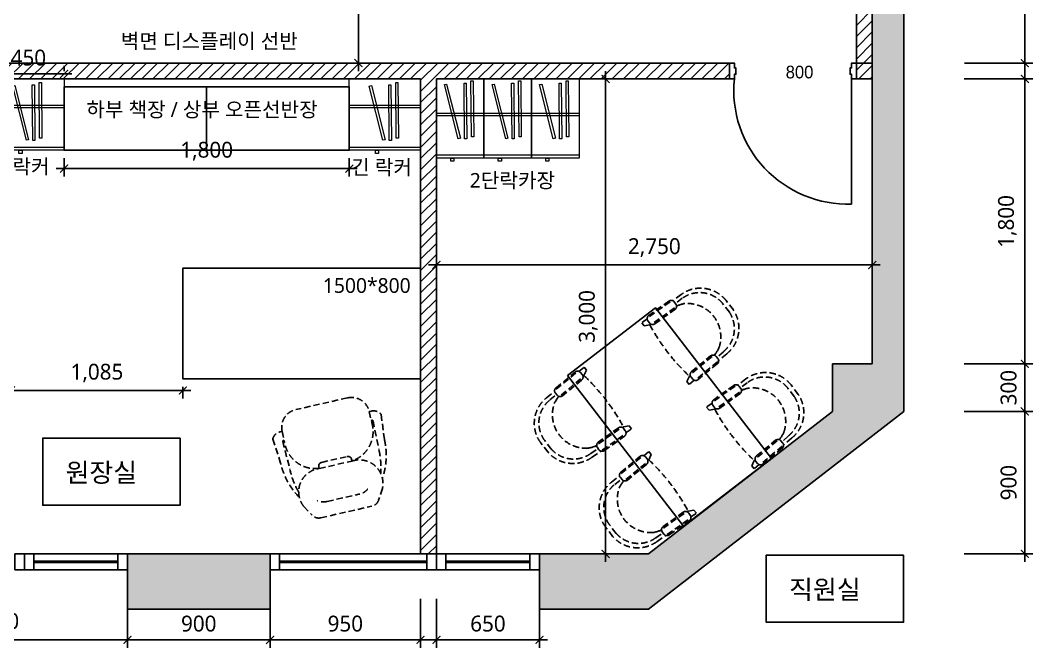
# Model space of a CAD drawing. Header units: metres. Extents: x 11578468 to 47831421, y -58341524 to -14256839.
# Drawn here: x 23703193 to 23709583, y -29165468 to -29161504 of the extents above; entities that cross this region are included whole.
import ezdxf
from ezdxf.enums import TextEntityAlignment as Align

# ---------------------------------------------------------------- set-up
doc = ezdxf.new("R2010")
doc.units = ezdxf.units.M
doc.header["$LTSCALE"] = 50
doc.header["$MEASUREMENT"] = 0
doc.linetypes.add('DH-HID2', pattern=[1.2, 0.8, -0.4])
doc.layers.get('0').update_dxf_attribs({"linetype": 'CONTINUOUS'})
doc.layers.get('DEFPOINTS').update_dxf_attribs({"linetype": 'CONTINUOUS'})
for name, color, linetype in [('0-ELC TEXT', 7, 'CONTINUOUS'), ('02-WAL', 2, 'CONTINUOUS'), ('03-WAL NEW', 3, 'CONTINUOUS'), ('04_FUR', 6, 'CONTINUOUS'), ('2.글자선', 60, 'CONTINUOUS'), ('3 가구-붙박이', 6, 'CONTINUOUS'), ('3.기호.계단선', 30, 'CONTINUOUS'), ('8', 8, 'CONTINUOUS'), ('C-WIN', 4, 'CONTINUOUS'), ('CO-DO-FR', 7, 'CONTINUOUS'), ('CO-DOOR', 8, 'CONTINUOUS'), ('FU-FURM', 251, 'DH-HID2'), ('TEX', 7, 'CONTINUOUS'), ('wall', 3, 'CONTINUOUS')]:
    doc.layers.add(name, color=color, linetype=linetype)
doc.layers.add('Arch', color=8, linetype='CONTINUOUS', lineweight=0)
doc.styles.add('HY 울릉도 L', font='malgun.ttf')
doc.styles.add('JT1', font='malgun.ttf')
doc.styles.add('W-TEXT2', font='Dotum.ttf')
doc.styles.add('맑은 고딕', font='malgun.ttf')
doc.dimstyles.new('사본 50', dxfattribs={"dimscale": 50, "dimtxt": 2, "dimasz": 1, "dimexe": 1, "dimexo": 1, "dimgap": 1, "dimtad": 1, "dimdec": 0, "dimrnd": 0.05, "dimdsep": 46, "dimlunit": 6, "dimtxsty": 'HY 울릉도 L', "dimblk": 'ARCHTICK', "dimcen": 2.5, "dimdle": 1, "dimclrd": 133, "dimclre": 133, "dimclrt": 30, "dimadec": 0, "dimazin": 0, "dimtfac": 1, "dimtdec": 0, "dimtix": 1, "dimtmove": 2, "dimatfit": 3, "dimldrblk": 'ARCHTICK', "dimfxl": 1, "dimlwd": -1, "dimlwe": -1, "dimarcsym": 0})
pattern_1 = [(45, (12209109.27, -14914715.34), (-35.35533906, 35.35533906), [])]

# ---------------------------------------------------------------- blocks, each defined once
blk = doc.blocks.new('_ArchTick')
at = {"color": 0, "linetype": 'ByBlock', "const_width": 0.15}
blk.add_lwpolyline([(-0.5, -0.5), (0.5, 0.5)], dxfattribs=at)
blk = doc.blocks.new('*D264')
at = {"layer": '3.기호.계단선', "color": 133, "ltscale": 10, "transparency": 16777216}
for p, q in [((23709533, -29158160), (23709533, -29161825)), ((23709151.4, -29158210), (23709583, -29158210)), ((23709151.4, -29161775), (23709583, -29161775))]:
    blk.add_line(p, q, dxfattribs=at)
at = {"layer": 'DEFPOINTS', "color": 0, "transparency": 16777216}
for p in [(23709101.4, -29158210), (23709101.4, -29161775), (23709533, -29161775)]:
    blk.add_point(p, dxfattribs=at)
at = {"layer": '3.기호.계단선', "color": 133, "transparency": 16777216, "xscale": 50, "yscale": 50, "zscale": 50}
for p, rotation in [((23709533, -29158210), 90), ((23709533, -29161775), 270)]:
    blk.add_blockref('_ArchTick', p, dxfattribs=dict(at, rotation=rotation))
at = {"layer": '3.기호.계단선', "color": 30, "ltscale": 10, "transparency": 16777216, "insert": (23709423, -29159992.5), "char_height": 100, "attachment_point": 5, "rotation": 90, "style": 'HY 울릉도 L'}
blk.add_mtext('3,565', dxfattribs=at)
blk = doc.blocks.new('*D265')
at = {"layer": '3.기호.계단선', "color": 133, "ltscale": 10, "transparency": 16777216}
for p, q in [((23709151, -29161875), (23709583, -29161875)), ((23709533, -29161825), (23709533, -29163725)), ((23709151, -29163675), (23709583, -29163675))]:
    blk.add_line(p, q, dxfattribs=at)
at = {"layer": 'DEFPOINTS', "color": 0, "transparency": 16777216}
for p in [(23709101, -29161875), (23709101, -29163675), (23709533, -29163675)]:
    blk.add_point(p, dxfattribs=at)
at = {"layer": '3.기호.계단선', "color": 133, "transparency": 16777216, "xscale": 50, "yscale": 50, "zscale": 50}
for p, rotation in [((23709533, -29161875), 90), ((23709533, -29163675), 270)]:
    blk.add_blockref('_ArchTick', p, dxfattribs=dict(at, rotation=rotation))
at = {"layer": '3.기호.계단선', "color": 30, "ltscale": 10, "transparency": 16777216, "insert": (23709423.1, -29162775), "char_height": 100, "attachment_point": 5, "rotation": 90, "style": 'HY 울릉도 L'}
blk.add_mtext('1,800', dxfattribs=at)
blk = doc.blocks.new('*D266')
at = {"layer": '3.기호.계단선', "color": 133, "ltscale": 10, "transparency": 16777216}
for p, q in [((23709533, -29163625), (23709533, -29164025)), ((23709151, -29163675), (23709583, -29163675)), ((23709151, -29163975), (23709583, -29163975))]:
    blk.add_line(p, q, dxfattribs=at)
at = {"layer": 'DEFPOINTS', "color": 0, "transparency": 16777216}
for p in [(23709101, -29163675), (23709101, -29163975), (23709533, -29163975)]:
    blk.add_point(p, dxfattribs=at)
at = {"layer": '3.기호.계단선', "color": 133, "transparency": 16777216, "xscale": 50, "yscale": 50, "zscale": 50}
for p, rotation in [((23709533, -29163675), 270), ((23709533, -29163975), 90)]:
    blk.add_blockref('_ArchTick', p, dxfattribs=dict(at, rotation=rotation))
at = {"layer": '3.기호.계단선', "color": 30, "ltscale": 10, "transparency": 16777216, "insert": (23709430.8, -29163825), "char_height": 100, "attachment_point": 5, "rotation": 90, "style": 'HY 울릉도 L'}
blk.add_mtext('300', dxfattribs=at)
blk = doc.blocks.new('*D267')
at = {"layer": '3.기호.계단선', "color": 133, "ltscale": 10, "transparency": 16777216}
for p, q in [((23709151, -29163975), (23709583, -29163975)), ((23709533, -29163925), (23709533, -29164925)), ((23709151, -29164875), (23709583, -29164875))]:
    blk.add_line(p, q, dxfattribs=at)
at = {"layer": 'DEFPOINTS', "color": 0, "transparency": 16777216}
for p in [(23709101, -29163975), (23709101, -29164875), (23709533, -29164875)]:
    blk.add_point(p, dxfattribs=at)
at = {"layer": '3.기호.계단선', "color": 133, "transparency": 16777216, "xscale": 50, "yscale": 50, "zscale": 50}
for p, rotation in [((23709533, -29163975), 90), ((23709533, -29164875), 270)]:
    blk.add_blockref('_ArchTick', p, dxfattribs=dict(at, rotation=rotation))
at = {"layer": '3.기호.계단선', "color": 30, "ltscale": 10, "transparency": 16777216, "insert": (23709430.8, -29164425), "char_height": 100, "attachment_point": 5, "rotation": 90, "style": 'HY 울릉도 L'}
blk.add_mtext('900', dxfattribs=at)
blk = doc.blocks.new('*D270')
at = {"layer": '3.기호.계단선', "color": 133, "ltscale": 10, "transparency": 16777216}
for p, q in [((23703869.9, -29165159.4), (23703869.9, -29165468)), ((23704769.9, -29165159.4), (23704769.9, -29165468)), ((23704819.9, -29165418), (23703819.9, -29165418))]:
    blk.add_line(p, q, dxfattribs=at)
at = {"layer": 'DEFPOINTS', "color": 0, "transparency": 16777216}
for p in [(23703869.9, -29165109.4), (23704769.9, -29165109.4), (23703869.9, -29165418)]:
    blk.add_point(p, dxfattribs=at)
at = {"layer": '3.기호.계단선', "color": 133, "transparency": 16777216, "xscale": 50, "yscale": 50, "zscale": 50, "rotation": 180}
blk.add_blockref('_ArchTick', (23703869.9, -29165418), dxfattribs=at)
at = {"layer": '3.기호.계단선', "color": 133, "transparency": 16777216, "xscale": 50, "yscale": 50, "zscale": 50}
blk.add_blockref('_ArchTick', (23704769.9, -29165418), dxfattribs=at)
at = {"layer": '3.기호.계단선', "color": 30, "ltscale": 10, "transparency": 16777216, "insert": (23704319.9, -29165315.8), "char_height": 100, "attachment_point": 5, "style": 'HY 울릉도 L'}
blk.add_mtext('900', dxfattribs=at)
blk = doc.blocks.new('*D271')
at = {"layer": '3.기호.계단선', "color": 133, "ltscale": 10, "transparency": 16777216}
for p, q in [((23704769.9, -29165159.4), (23704769.9, -29165468)), ((23705719.9, -29165159.4), (23705719.9, -29165468)), ((23704719.9, -29165418), (23705769.9, -29165418))]:
    blk.add_line(p, q, dxfattribs=at)
at = {"layer": 'DEFPOINTS', "color": 0, "transparency": 16777216}
for p in [(23704769.9, -29165109.4), (23705719.9, -29165109.4), (23705719.9, -29165418)]:
    blk.add_point(p, dxfattribs=at)
at = {"layer": '3.기호.계단선', "color": 133, "transparency": 16777216, "xscale": 50, "yscale": 50, "zscale": 50, "rotation": 180}
blk.add_blockref('_ArchTick', (23704769.9, -29165418), dxfattribs=at)
at = {"layer": '3.기호.계단선', "color": 133, "transparency": 16777216, "xscale": 50, "yscale": 50, "zscale": 50}
blk.add_blockref('_ArchTick', (23705719.9, -29165418), dxfattribs=at)
at = {"layer": '3.기호.계단선', "color": 30, "ltscale": 10, "transparency": 16777216, "insert": (23705244.9, -29165315.8), "char_height": 100, "attachment_point": 5, "style": 'HY 울릉도 L'}
blk.add_mtext('950', dxfattribs=at)
blk = doc.blocks.new('*D272')
at = {"layer": '3.기호.계단선', "color": 133, "ltscale": 10, "transparency": 16777216}
for p, q in [((23702169.9, -29165159.4), (23702169.9, -29165468)), ((23703869.9, -29165159.4), (23703869.9, -29165468)), ((23703919.9, -29165418), (23702119.9, -29165418))]:
    blk.add_line(p, q, dxfattribs=at)
at = {"layer": 'DEFPOINTS', "color": 0, "transparency": 16777216}
for p in [(23702169.9, -29165109.4), (23703869.9, -29165109.4), (23702169.9, -29165418)]:
    blk.add_point(p, dxfattribs=at)
at = {"layer": '3.기호.계단선', "color": 133, "transparency": 16777216, "xscale": 50, "yscale": 50, "zscale": 50, "rotation": 180}
blk.add_blockref('_ArchTick', (23702169.9, -29165418), dxfattribs=at)
at = {"layer": '3.기호.계단선', "color": 133, "transparency": 16777216, "xscale": 50, "yscale": 50, "zscale": 50}
blk.add_blockref('_ArchTick', (23703869.9, -29165418), dxfattribs=at)
at = {"layer": '3.기호.계단선', "color": 30, "ltscale": 10, "transparency": 16777216, "insert": (23703019.9, -29165308.1), "char_height": 100, "attachment_point": 5, "style": 'HY 울릉도 L'}
blk.add_mtext('1,700', dxfattribs=at)
blk = doc.blocks.new('*D273')
at = {"layer": '3.기호.계단선', "color": 133, "ltscale": 10, "transparency": 16777216}
for p, q in [((23705819.9, -29165159.4), (23705819.9, -29165468)), ((23706469.9, -29165159.4), (23706469.9, -29165468)), ((23706519.9, -29165418), (23705769.9, -29165418))]:
    blk.add_line(p, q, dxfattribs=at)
at = {"layer": 'DEFPOINTS', "color": 0, "transparency": 16777216}
for p in [(23705819.9, -29165109.4), (23706469.9, -29165109.4), (23705819.9, -29165418)]:
    blk.add_point(p, dxfattribs=at)
at = {"layer": '3.기호.계단선', "color": 133, "transparency": 16777216, "xscale": 50, "yscale": 50, "zscale": 50, "rotation": 180}
blk.add_blockref('_ArchTick', (23705819.9, -29165418), dxfattribs=at)
at = {"layer": '3.기호.계단선', "color": 133, "transparency": 16777216, "xscale": 50, "yscale": 50, "zscale": 50}
blk.add_blockref('_ArchTick', (23706469.9, -29165418), dxfattribs=at)
at = {"layer": '3.기호.계단선', "color": 30, "ltscale": 10, "transparency": 16777216, "insert": (23706144.9, -29165315.8), "char_height": 100, "attachment_point": 5, "style": 'HY 울릉도 L'}
blk.add_mtext('650', dxfattribs=at)
blk = doc.blocks.new('F-127')
at = {"layer": 'FU-FURM'}
for p, q in [((-250.4, 609.9), (-210, 675.3)), ((-160.7, 702.6), (170.2, 700.4)), ((258.7, 606.5), (219.1, 672.4)), ((-98.2, 610.2), (106.5, 608.8)), ((-103.5, 396.3), (-103.6, 384.8)), ((-103.5, 396.3), (108.9, 394.9)), ((108.9, 394.9), (108.8, 383.4)), ((-291.1, 179), (-285.2, 363.1)), ((-80.8, 361.7), (85.7, 360.5)), ((293.5, 175), (290.1, 359.3)), ((-349.7, 151.9), (-333.7, 310.5)), ((351.8, 147.1), (337.9, 305.9)), ((-285.5, 174.4), (-280.6, 174.4)), ((-281, 116.9), (-280.5, 185.9)), ((282.5, 113.1), (283, 182.1)), ((287.8, 170.6), (282.9, 170.6)), ((-292.5, 117), (-281, 116.9)), ((294, 113), (282.5, 113.1)), ((166.7, -1.1), (-166.7, 1.1))]:
    blk.add_line(p, q, dxfattribs=at)
for centre, radius, start, end in [((-161.1, 645.1), 57.5, 89.61305, 148.30248), ((169.8, 642.9), 57.5, 30.92363, 89.61305), ((-116.3, 544.9), 149.1, 154.14075, 274.89812), ((-102.9, 516.1), 94.2, 87.15407, 126.98969), ((109.9, 514.6), 94.2, 52.23642, 92.07203), ((123.6, 543.2), 149.1, 264.32798, 25.08535), ((113.4, 309.1), 447.1, 147.90182, 179.82049), ((191, 365.2), 476.1, 162.01301, 179.71118), ((-109.2, 310.6), 447.1, 359.40562, 31.32428), ((-186.1, 367.8), 476.1, 359.51493, 17.2131), ((-84.8, 200.2), 196.3, 95.49644, 184.18818), ((-80.6, 384.7), 23, 179.61305, 269.61305), ((85.8, 383.5), 23, 269.61305, 359.61305), ((87.4, 199.1), 196.3, 355.03793, 83.72966), ((-294.8, 177.6), 60.7, 205.1053, 272.1933), ((-285.5, 180.2), 5.75, 177.88895, 269.61305), ((287.9, 176.3), 5.75, 269.61305, 1.33715), ((297.2, 173.6), 60.7, 267.03281, 334.12081), ((-166, 116.1), 115, 179.61305, 269.61305), ((167.5, 113.9), 115, 269.61305, 359.61305)]:
    blk.add_arc(centre, radius, start, end, dxfattribs=at)
blk = doc.blocks.new('*D288')
at = {"layer": '3.기호.계단선', "color": 133, "ltscale": 10, "transparency": 16777216}
for p, q in [((23703084.9, -29163843), (23704269.8, -29163843)), ((23703134.9, -29163819.8), (23703134.9, -29163893)), ((23704219.8, -29163819.8), (23704219.8, -29163893))]:
    blk.add_line(p, q, dxfattribs=at)
at = {"layer": 'DEFPOINTS', "color": 0, "transparency": 16777216}
for p in [(23703134.9, -29163769.8), (23704219.8, -29163769.8), (23704219.8, -29163843)]:
    blk.add_point(p, dxfattribs=at)
at = {"layer": '3.기호.계단선', "color": 133, "transparency": 16777216, "xscale": 50, "yscale": 50, "zscale": 50, "rotation": 180}
blk.add_blockref('_ArchTick', (23703134.9, -29163843), dxfattribs=at)
at = {"layer": '3.기호.계단선', "color": 133, "transparency": 16777216, "xscale": 50, "yscale": 50, "zscale": 50}
blk.add_blockref('_ArchTick', (23704219.8, -29163843), dxfattribs=at)
at = {"layer": '3.기호.계단선', "color": 30, "ltscale": 10, "transparency": 16777216, "insert": (23703677.4, -29163733.1), "char_height": 100, "attachment_point": 5, "style": 'HY 울릉도 L'}
blk.add_mtext('1,085', dxfattribs=at)
blk = doc.blocks.new('gasdgdsagsdd')
at = {"layer": 'Arch', "color": 6}
for p, q in [((23698389.9, -29137880), (23698389.9, -29137430)), ((23698389.9, -29137430), (23698839.9, -29137430)), ((23698557.4, -29137430), (23698557.4, -29137880)), ((23698572.4, -29137430), (23698572.4, -29137880)), ((23698819.9, -29137880), (23698819.9, -29137430)), ((23698839.9, -29137430), (23698839.9, -29137880)), ((23698412.3, -29137573.1), (23698764.5, -29137570)), ((23698412.4, -29137587.1), (23698412.3, -29137573.1)), ((23698764.6, -29137584), (23698412.4, -29137587.1)), ((23698764.5, -29137570), (23698764.6, -29137584)), ((23698426.4, -29137617), (23698778.6, -29137613.9)), ((23698426.6, -29137631), (23698426.4, -29137617)), ((23698778.7, -29137627.9), (23698426.6, -29137631)), ((23698432.3, -29137740.6), (23698773.7, -29137654.2)), ((23698773.7, -29137654.2), (23698777.1, -29137667.8)), ((23698778.6, -29137613.9), (23698778.7, -29137627.9)), ((23698777.1, -29137667.8), (23698435.7, -29137754.2)), ((23698839.9, -29137715), (23698839.9, -29137695)), ((23698839.9, -29137695), (23698859.9, -29137695)), ((23698859.9, -29137715), (23698839.9, -29137715)), ((23698859.9, -29137695), (23698859.9, -29137715)), ((23698435.7, -29137754.2), (23698432.3, -29137740.6)), ((23698839.9, -29137880), (23698389.9, -29137880))]:
    blk.add_line(p, q, dxfattribs=at)
blk = doc.blocks.new('*D289')
at = {"layer": '3.기호.계단선', "color": 133, "ltscale": 10, "transparency": 16777216}
for p, q in [((23703469.8, -29162375), (23703469.8, -29162491)), ((23705269.9, -29162375), (23705269.9, -29162491)), ((23703419.8, -29162441), (23705319.9, -29162441))]:
    blk.add_line(p, q, dxfattribs=at)
at = {"layer": 'DEFPOINTS', "color": 0, "transparency": 16777216}
for p in [(23703469.8, -29162325), (23705269.9, -29162325), (23705269.9, -29162441)]:
    blk.add_point(p, dxfattribs=at)
at = {"layer": '3.기호.계단선', "color": 133, "transparency": 16777216, "xscale": 50, "yscale": 50, "zscale": 50, "rotation": 180}
blk.add_blockref('_ArchTick', (23703469.8, -29162441), dxfattribs=at)
at = {"layer": '3.기호.계단선', "color": 133, "transparency": 16777216, "xscale": 50, "yscale": 50, "zscale": 50}
blk.add_blockref('_ArchTick', (23705269.9, -29162441), dxfattribs=at)
at = {"layer": '3.기호.계단선', "color": 30, "ltscale": 10, "transparency": 16777216, "insert": (23704369.8, -29162331.1), "char_height": 100, "attachment_point": 5, "style": 'HY 울릉도 L'}
blk.add_mtext('1,800', dxfattribs=at)
blk = doc.blocks.new('*D290')
at = {"layer": '3.기호.계단선', "color": 133, "ltscale": 10, "transparency": 16777216}
for p, q in [((23703019.8, -29161825), (23703019.8, -29161793)), ((23703469.8, -29161825), (23703469.8, -29161793)), ((23702969.8, -29161843), (23703519.8, -29161843))]:
    blk.add_line(p, q, dxfattribs=at)
at = {"layer": 'DEFPOINTS', "color": 0, "transparency": 16777216}
for p in [(23703019.8, -29161875), (23703469.8, -29161843), (23703469.8, -29161875)]:
    blk.add_point(p, dxfattribs=at)
at = {"layer": '3.기호.계단선', "color": 133, "transparency": 16777216, "xscale": 50, "yscale": 50, "zscale": 50, "rotation": 180}
blk.add_blockref('_ArchTick', (23703019.8, -29161843), dxfattribs=at)
at = {"layer": '3.기호.계단선', "color": 133, "transparency": 16777216, "xscale": 50, "yscale": 50, "zscale": 50}
blk.add_blockref('_ArchTick', (23703469.8, -29161843), dxfattribs=at)
at = {"layer": '3.기호.계단선', "color": 30, "ltscale": 10, "transparency": 16777216, "insert": (23703244.8, -29161740.8), "char_height": 100, "attachment_point": 5, "style": 'HY 울릉도 L'}
blk.add_mtext('450', dxfattribs=at)
blk = doc.blocks.new('arrttt')
at = {"layer": 'Arch', "color": 6}
for p, q in [((883190.8, 53508.7), (882890.8, 53508.7)), ((882890.8, 53508.7), (882890.8, 53008.7)), ((882958.9, 53496.3), (882955.8, 53144.1)), ((882972.9, 53496.2), (882958.9, 53496.3)), ((882969.8, 53144), (882972.9, 53496.2)), ((883002.8, 53482.1), (882999.7, 53130)), ((883016.8, 53482), (883002.8, 53482.1)), ((883013.7, 53129.9), (883016.8, 53482)), ((883190.8, 53008.7), (883190.8, 53508.7)), ((883126.4, 53476.3), (883040, 53134.9)), ((883053.6, 53131.5), (883140, 53472.9)), ((883140, 53472.9), (883126.4, 53476.3)), ((882890.8, 53291.2), (883190.8, 53291.2)), ((882890.8, 53276.2), (883190.8, 53276.2)), ((882955.8, 53144.1), (882969.8, 53144)), ((882999.7, 53130), (883013.7, 53129.9)), ((883040, 53134.9), (883053.6, 53131.5)), ((883190.8, 53028.7), (882890.8, 53028.7)), ((882890.8, 53008.7), (883190.8, 53008.7)), ((883100.8, 53008.7), (883080.8, 53008.7)), ((883080.8, 53008.7), (883080.8, 52988.7)), ((883080.8, 52988.7), (883100.8, 52988.7)), ((883100.8, 52988.7), (883100.8, 53008.7))]:
    blk.add_line(p, q, dxfattribs=at)
blk = doc.blocks.new('F-123')
at = {"layer": 'FU-FURM'}
for p, q in [((42.5, 491.5), (-33, 491.5)), ((38.3, 462.8), (-29.6, 462.8)), ((-236.2, 289.3), (-236.7, 224.1)), ((-212.5, 280.8), (-214.2, 226.4)), ((-183.5, 259.1), (-185.6, 254)), ((-181.4, 264), (-183.5, 259.1)), ((-179.3, 268.5), (-181.4, 264)), ((-177.1, 272.7), (-179.3, 268.5)), ((177.1, 272.7), (179.3, 268.5)), ((179.3, 268.5), (181.4, 264)), ((181.4, 264), (183.5, 259.1)), ((183.5, 259.1), (185.6, 254)), ((212.7, 280.8), (217.6, 226.5)), ((236.2, 289.3), (239.5, 222.5)), ((-250.3, 203), (-255.7, 47.5)), ((-242.2, 206.7), (-247.9, 44.9)), ((-208.5, 226.2), (-224.9, 226.7)), ((-194.3, 205.8), (-199.5, 41.2)), ((-195.3, 224.3), (-195.9, 221.2)), ((-194.6, 227.6), (-195.3, 224.3)), ((-193.7, 231.1), (-194.6, 227.6)), ((-192.5, 234.9), (-193.7, 231.1)), ((-191.1, 239.2), (-192.5, 234.9)), ((-189.5, 243.9), (-191.1, 239.2)), ((-190.3, 45.2), (-184.8, 200.7)), ((-187.6, 248.9), (-189.5, 243.9)), ((-185.6, 254), (-187.6, 248.9)), ((190.3, 45.2), (184.8, 200.7)), ((185.6, 254), (187.6, 248.9)), ((187.6, 248.9), (189.5, 243.9)), ((189.5, 243.9), (191.1, 239.2)), ((191.1, 239.2), (192.5, 234.9)), ((192.5, 234.9), (193.7, 231.1)), ((193.7, 231.1), (194.6, 227.6)), ((194, 206), (200.1, 37.3)), ((194.6, 227.6), (195.8, 222.2)), ((208.5, 226.2), (224.9, 226.7)), ((240.4, 211.6), (246.9, 41.8)), ((250.3, 203), (255.7, 47.5)), ((-244.4, 25.9), (-245.7, -16.4)), ((-232, 22.1), (-215.7, 21.5)), ((-204.8, 16.4), (-221.2, -16.4)), ((-203.5, 24.3), (-203.7, 16.3)), ((204.8, 16.4), (204.3, 23.9)), ((204.8, 16.4), (221.2, -16.4)), ((232, 22.1), (215.7, 21.5)), ((243.8, 25.5), (245.7, -16.4)), ((-245.7, -16.4), (-221.2, -16.4)), ((221.2, -16.4), (245.7, -16.4))]:
    blk.add_line(p, q, dxfattribs=at)
for centre, radius, start, end in [((-29.5, 284.7), 206.8, 90.83812, 178.71433), ((-26.4, 276.7), 186.1, 90.83807, 178.71442), ((26.6, 276.7), 186.1, 1.28555, 89.16189), ((29.5, 284.7), 206.8, 1.28557, 89.16189), ((0, 157.1), 211.5, 33.12382, 146.87615), ((-225.7, 202.2), 24.6, 88.00024, 178.00027), ((-209.4, 201.6), 24.6, 357.99976, 88.00007), ((0, 157.1), 211.5, 158.27828, 158.40111), ((209.4, 201.6), 24.6, 91.99999, 182.0003), ((0, 157.1), 211.5, 21.59889, 21.7217), ((225.7, 202.2), 24.6, 2.00023, 91.99974), ((-231.2, 46.6), 24.6, 178.00013, 268.00026), ((-214.8, 46.1), 24.6, 268.00008, 357.99996), ((0, 1288), 1288, 260.85215, 279.14784), ((214.8, 46.1), 24.6, 181.99987, 272.00012), ((231.2, 46.6), 24.6, 271.99987, 2.00012)]:
    blk.add_arc(centre, radius, start, end, dxfattribs=at)
blk = doc.blocks.new('ㅁㄴㅇㅎㅇㅎ')
at = {"color": 251, "true_color": 0x636466}
blk.add_lwpolyline([(23706113.2, -29163974.3), (23707313.3, -29163974.5), (23707313.3, -29163274.5), (23706113.2, -29163274.3)], close=True, dxfattribs=at)
for p in [(23706380.4, -29163384.1), (23707052.5, -29163384.1)]:
    blk.add_blockref('F-123', p, dxfattribs=at)
at = {"color": 251, "true_color": 0x636466, "xscale": -1, "rotation": 180}
for p in [(23706380.4, -29163876.5), (23707052.5, -29163876.5)]:
    blk.add_blockref('F-123', p, dxfattribs=at)
blk = doc.blocks.new('*D329')
at = {"layer": '3.기호.계단선', "color": 133, "ltscale": 10, "transparency": 16777216}
for p, q in [((23705819.9, -29163121), (23705819.9, -29163000)), ((23708569.9, -29163121), (23708569.9, -29163000)), ((23705769.9, -29163050), (23708619.9, -29163050))]:
    blk.add_line(p, q, dxfattribs=at)
at = {"layer": 'DEFPOINTS', "color": 0, "transparency": 16777216}
for p in [(23708569.9, -29163050), (23705819.9, -29163171), (23708569.9, -29163171)]:
    blk.add_point(p, dxfattribs=at)
at = {"layer": '3.기호.계단선', "color": 133, "transparency": 16777216, "xscale": 50, "yscale": 50, "zscale": 50, "rotation": 180}
blk.add_blockref('_ArchTick', (23705819.9, -29163050), dxfattribs=at)
at = {"layer": '3.기호.계단선', "color": 133, "transparency": 16777216, "xscale": 50, "yscale": 50, "zscale": 50}
blk.add_blockref('_ArchTick', (23708569.9, -29163050), dxfattribs=at)
at = {"layer": '3.기호.계단선', "color": 30, "ltscale": 10, "transparency": 16777216, "insert": (23707194.9, -29162940.1), "char_height": 100, "attachment_point": 5, "style": 'HY 울릉도 L'}
blk.add_mtext('2,750', dxfattribs=at)
blk = doc.blocks.new('*D330')
at = {"layer": '3.기호.계단선', "color": 133, "ltscale": 10, "transparency": 16777216}
for p, q in [((23706794.9, -29161875), (23706937.6, -29161875)), ((23706887.6, -29161825), (23706887.6, -29164925)), ((23706794.9, -29164875), (23706937.6, -29164875))]:
    blk.add_line(p, q, dxfattribs=at)
at = {"layer": 'DEFPOINTS', "color": 0, "transparency": 16777216}
for p in [(23706744.9, -29161875), (23706744.9, -29164875), (23706887.6, -29164875)]:
    blk.add_point(p, dxfattribs=at)
at = {"layer": '3.기호.계단선', "color": 133, "transparency": 16777216, "xscale": 50, "yscale": 50, "zscale": 50}
for p, rotation in [((23706887.6, -29161875), 90), ((23706887.6, -29164875), 270)]:
    blk.add_blockref('_ArchTick', p, dxfattribs=dict(at, rotation=rotation))
at = {"layer": '3.기호.계단선', "color": 30, "ltscale": 10, "transparency": 16777216, "insert": (23706777.7, -29163375), "char_height": 100, "attachment_point": 5, "rotation": 90, "style": 'HY 울릉도 L'}
blk.add_mtext('3,000', dxfattribs=at)
blk = doc.blocks.new('*D353')
at = {"layer": '3.기호.계단선', "color": 133, "ltscale": 10, "transparency": 16777216}
for p, q in [((23705327, -29160725), (23705327, -29161825)), ((23705427.1, -29160775), (23705277, -29160775)), ((23705427.1, -29161775), (23705277, -29161775))]:
    blk.add_line(p, q, dxfattribs=at)
at = {"layer": 'DEFPOINTS', "color": 0, "transparency": 16777216}
for p in [(23705477.1, -29160775), (23705327, -29161775), (23705477.1, -29161775)]:
    blk.add_point(p, dxfattribs=at)
at = {"layer": '3.기호.계단선', "color": 133, "transparency": 16777216, "xscale": 50, "yscale": 50, "zscale": 50}
for p, rotation in [((23705327, -29160775), 90), ((23705327, -29161775), 270)]:
    blk.add_blockref('_ArchTick', p, dxfattribs=dict(at, rotation=rotation))
at = {"layer": '3.기호.계단선', "color": 30, "ltscale": 10, "transparency": 16777216, "insert": (23705217.1, -29161275), "char_height": 100, "attachment_point": 5, "rotation": 90, "style": 'HY 울릉도 L'}
blk.add_mtext('1,000', dxfattribs=at)

msp = doc.modelspace()

# ---------------------------------------------------------------- hatches: boundary and pattern name
at = {"layer": '8', "ltscale": 30}
h = msp.add_hatch(color=256, dxfattribs=at)
h.dxf.hatch_style = 1
h.paths.add_polyline_path([(23707158.9, -29165225), (23708769.9, -29163975), (23708769.9, -29163675), (23708769.9, -29161775), (23708769.9, -29158210), (23708569.9, -29158210), (23708569.9, -29161775), (23708569.9, -29161875), (23708569.9, -29163675), (23708319.9, -29163675), (23708319.9, -29163975), (23707158.9, -29164875), (23706469.9, -29164875), (23706469.9, -29164975), (23706469.9, -29165225)])
h.paths.add_polyline_path([(23703869.9, -29165225), (23704769.9, -29165225), (23704769.9, -29164975), (23704769.9, -29164875), (23703869.9, -29164875), (23703869.9, -29164975)])
h.paths.add_polyline_path([(23701334.9, -29165225), (23702169.9, -29165225), (23702169.9, -29164975), (23702169.9, -29164875), (23701834.9, -29164875), (23701834.9, -29164375), (23701384.9, -29164375), (23701384.9, -29164875), (23701334.9, -29164875), (23701334.9, -29164975)])
h.paths.add_polyline_path([(23696714.7, -29164725), (23696768.8, -29164725), (23696834.9, -29164725), (23696834.9, -29164375), (23696484.9, -29164375), (23696484.9, -29164725)])
h.paths.add_polyline_path([(23694129.9, -29162076.7), (23694129.9, -29162156.4), (23694129.9, -29162240), (23694529.9, -29162240), (23694529.9, -29161840), (23694129.9, -29161840)])
h.paths.add_polyline_path([(23693934.9, -29155140), (23693934.9, -29157250), (23694134.9, -29157250), (23694134.9, -29156700), (23694334.9, -29156700), (23694334.9, -29156150), (23694034.9, -29156150), (23694034.9, -29155240), (23694034.9, -29155140)])
h.paths.add_polyline_path([(23696134.9, -29156350), (23698139.9, -29156350), (23699589.9, -29156350), (23699589.9, -29156150), (23696134.9, -29156150)])
h.paths.add_polyline_path([(23701389.9, -29156450), (23702139.9, -29156450), (23702139.9, -29156150), (23701389.9, -29156150)])
h.paths.add_polyline_path([(23704139.9, -29156350), (23706769.9, -29156350), (23706769.9, -29156150), (23704039.9, -29156150), (23704039.9, -29156350)])
h.paths.add_polyline_path([(23708769.9, -29156150), (23708769.9, -29155750), (23708669.9, -29155750), (23708669.9, -29155140), (23708569.9, -29155140), (23708569.9, -29155240), (23708569.9, -29156150), (23708569.9, -29156350), (23708769.9, -29156350)])
at = {"layer": 'wall', "ltscale": 10}
h = msp.add_hatch(dxfattribs=at)
h.set_pattern_fill('_USER', color=256, scale=50, angle=45, pattern_type=0)
h.set_pattern_definition(pattern_1)
h.paths.add_polyline_path([(23708569.9, -29161775), (23708569.9, -29161775), (23708569.9, -29158210), (23708469.9, -29158210), (23708469.9, -29161775)])
h.paths.add_polyline_path([(23708569.9, -29161875), (23708569.9, -29161775), (23708469.9, -29161775), (23708469.9, -29161875)])
h = msp.add_hatch(dxfattribs=at)
h.set_pattern_fill('_USER', color=256, scale=50, angle=45, pattern_type=0)
h.set_pattern_definition(pattern_1)
h.paths.add_polyline_path([(23705759.9, -29164875), (23705819.9, -29164875), (23705819.9, -29161875), (23707669.9, -29161875), (23707669.9, -29161775), (23705719.9, -29161775), (23701834.9, -29161775), (23701834.9, -29161875), (23701834.9, -29161975), (23701934.9, -29161975), (23701934.9, -29161875), (23703019.8, -29161875), (23703469.8, -29161875), (23705269.9, -29161875), (23705719.9, -29161875), (23705719.9, -29162325), (23705719.9, -29163069.8), (23705719.9, -29163769.8), (23705719.9, -29164875)])
h.paths.add_polyline_path([(23705084.9, -29163259.1), (23705084.9, -29163099.9), (23705683.8, -29163099.9), (23705683.8, -29163259.1)], flags=9)
h.paths.add_polyline_path([(23703454.4, -29164474.4), (23703454.4, -29164238.4), (23703997, -29164238.4), (23703997, -29164474.4)], flags=9)
h.paths.add_polyline_path([(23703099.7, -29161638.7), (23703389.9, -29161638.7), (23703389.9, -29161843), (23703099.7, -29161843)], flags=9)
h.paths.add_polyline_path([(23702509.9, -29163259.1), (23702509.9, -29163099.9), (23703108.8, -29163099.9), (23703108.8, -29163259.1)], flags=9)
h.paths.add_polyline_path([(23702768.7, -29162245.1), (23702768.7, -29161954.9), (23702973, -29161954.9), (23702973, -29162245.1)], flags=9)
h.paths.add_polyline_path([(23703475.1, -29163623.2), (23703879.7, -29163623.2), (23703879.7, -29163843), (23703475.1, -29163843)], flags=9)
h.paths.add_polyline_path([(23703488, -29162161.2), (23703488, -29161972.6), (23705195.7, -29161972.6), (23705195.7, -29162161.2)], flags=9)
h.paths.add_polyline_path([(23704167.6, -29162221.2), (23704572, -29162221.2), (23704572, -29162441), (23704167.6, -29162441)], flags=9)
h.paths.add_polyline_path([(23706999.1, -29163381.7), (23706999.1, -29163144.4), (23707540, -29163144.4), (23707540, -29163381.7)], flags=9)
h.paths.add_polyline_path([(23701117.7, -29162005.1), (23701522.1, -29162005.1), (23701522.1, -29162225), (23701117.7, -29162225)], flags=9)
h.paths.add_polyline_path([(23701951.4, -29162549.1), (23701817.9, -29162549.1), (23701817.9, -29162315.4), (23701951.4, -29162315.4)], flags=9)
h.paths.add_polyline_path([(23701924.1, -29163582.6), (23701924.1, -29163167.4), (23702144, -29163167.4), (23702144, -29163582.6)], flags=9)

# ---------------------------------------------------------------- linework, layer by layer
at = {"color": 251, "true_color": 0x636466}
msp.add_lwpolyline([(23705719.9, -29163769.8), (23704219.8, -29163770), (23704219.8, -29163070), (23705719.9, -29163069.8)], close=True, dxfattribs=at)
at = {"layer": '02-WAL', "ltscale": 10}
for p, q in [((23708569.9, -29158210), (23708569.9, -29161775)), ((23708769.9, -29158210), (23708769.9, -29161775)), ((23708569.9, -29161775), (23708569.9, -29161875)), ((23708769.9, -29161775), (23708769.9, -29163675)), ((23708569.9, -29161875), (23708569.9, -29163675)), ((23708569.9, -29163675), (23708319.9, -29163675)), ((23708319.9, -29163675), (23708319.9, -29163975)), ((23708569.9, -29163675), (23708569.9, -29163675)), ((23708769.9, -29163675), (23708769.9, -29163975)), ((23707158.9, -29164875), (23708319.9, -29163975)), ((23708769.9, -29163975), (23707158.9, -29165225)), ((23708319.9, -29163975), (23708319.9, -29163975)), ((23703869.9, -29164875), (23703869.9, -29165225)), ((23704769.9, -29164875), (23703869.9, -29164875)), ((23704769.9, -29164875), (23704769.9, -29165225)), ((23707158.9, -29164875), (23706469.9, -29164875)), ((23706469.9, -29164875), (23706469.9, -29165225)), ((23703869.9, -29165225), (23704769.9, -29165225)), ((23707158.9, -29165225), (23706469.9, -29165225))]:
    msp.add_line(p, q, dxfattribs=at)
at = {"layer": '03-WAL NEW', "ltscale": 10}
for p, q in [((23705719.9, -29161775), (23701834.9, -29161775)), ((23705719.9, -29161775), (23705719.9, -29161775)), ((23707669.9, -29161775), (23705719.9, -29161775)), ((23707669.9, -29161875), (23707669.9, -29161775)), ((23708469.9, -29161875), (23708469.9, -29161775)), ((23708469.9, -29161775), (23708569.9, -29161775)), ((23708569.9, -29161775), (23708569.9, -29161775)), ((23701934.9, -29161875), (23705719.9, -29161875)), ((23705719.9, -29161875), (23705719.9, -29164875)), ((23705819.9, -29161875), (23705819.9, -29164875)), ((23707669.9, -29161875), (23705819.9, -29161875)), ((23708569.9, -29161875), (23708469.9, -29161875)), ((23708569.9, -29161875), (23708569.9, -29161875)), ((23705819.9, -29164875), (23705719.9, -29164875))]:
    msp.add_line(p, q, dxfattribs=at)
msp.add_lwpolyline([(23708569.9, -29158210), (23708469.9, -29158210), (23708469.9, -29161775), (23708569.9, -29161775), (23708569.9, -29158210)], dxfattribs=at)
at = {"layer": '3 가구-붙박이', "ltscale": 10}
for points in [[(23703469.7, -29161925), (23703469.7, -29162325), (23704369.8, -29162325), (23704369.8, -29161925)], [(23704369.8, -29161925), (23704369.8, -29162325), (23705269.9, -29162325), (23705269.9, -29161925)]]:
    msp.add_lwpolyline(points, close=True, dxfattribs=at)
at = {"layer": 'C-WIN', "ltscale": 30}
for p, q in [((23703809.9, -29164875), (23703279.9, -29164875)), ((23705759.9, -29164875), (23704829.9, -29164875)), ((23706409.9, -29164875), (23705879.9, -29164875)), ((23703809.9, -29164920), (23703279.9, -29164920)), ((23703809.9, -29164930), (23703279.9, -29164930)), ((23705759.9, -29164920), (23704829.9, -29164920)), ((23705759.9, -29164930), (23704829.9, -29164930)), ((23706409.9, -29164920), (23705879.9, -29164920)), ((23706409.9, -29164930), (23705879.9, -29164930)), ((23703809.9, -29164975), (23703279.9, -29164975)), ((23705759.9, -29164975), (23704829.9, -29164975)), ((23706409.9, -29164975), (23705879.9, -29164975))]:
    msp.add_line(p, q, dxfattribs=at)
for points in [[(23703219.9, -29164875), (23703159.9, -29164875), (23703159.9, -29164975), (23703219.9, -29164975)], [(23703279.9, -29164875), (23703219.9, -29164875), (23703219.9, -29164975), (23703279.9, -29164975)], [(23703869.9, -29164875), (23703809.9, -29164875), (23703809.9, -29164975), (23703869.9, -29164975)], [(23704829.9, -29164875), (23704769.9, -29164875), (23704769.9, -29164975), (23704829.9, -29164975)], [(23705819.9, -29164875), (23705759.9, -29164875), (23705759.9, -29164975), (23705819.9, -29164975)], [(23705879.9, -29164875), (23705819.9, -29164875), (23705819.9, -29164975), (23705879.9, -29164975)], [(23706469.9, -29164875), (23706409.9, -29164875), (23706409.9, -29164975), (23706469.9, -29164975)]]:
    msp.add_lwpolyline(points, close=True, dxfattribs=at)
at = {"layer": 'CO-DO-FR', "color": 8}
msp.add_line((23708439.9, -29161875), (23708439.9, -29162665), dxfattribs=at)
for points in [[(23707669.9, -29161875), (23707669.9, -29161775), (23707699.9, -29161775), (23707699.9, -29161805), (23707709.9, -29161805), (23707709.9, -29161845), (23707699.9, -29161845), (23707699.9, -29161875), (23707669.9, -29161875)], [(23708469.9, -29161875), (23708469.9, -29161775), (23708439.9, -29161775), (23708439.9, -29161805), (23708429.9, -29161805), (23708429.9, -29161845), (23708439.9, -29161845), (23708439.9, -29161875), (23708469.9, -29161875)]]:
    msp.add_lwpolyline(points, close=True, dxfattribs=at)
at = {"layer": 'CO-DOOR'}
msp.add_arc((23708414.6, -29161947.1), 718.3, 174.23706, 272.01945, dxfattribs=at)
at = {"layer": 'TEX'}
for points in [[(23704202, -29164143.5), (23703335, -29164143.5), (23703335, -29164568), (23704202, -29164568)], [(23708768, -29164882.5), (23707901, -29164882.5), (23707901, -29165307), (23708768, -29165307)]]:
    msp.add_lwpolyline(points, close=True, dxfattribs=at)

# ---------------------------------------------------------------- block references
at = {"color": 251, "true_color": 0x636466, "xscale": -1, "rotation": 192.4532337730152}
msp.add_blockref('F-127', (23705095.6, -29163926.5), dxfattribs=at)
at = {"layer": '04_FUR', "xscale": -1}
for p in [(24589010.7, -29215383.7), (24589310.7, -29215383.7), (24589610.7, -29215383.7)]:
    msp.add_blockref('arrttt', p, dxfattribs=at)
at = {"layer": '3.기호.계단선', "ltscale": 10}
for name, p, rotation in [('gasdgdsagsdd', (52840899.8, -5463485.1), 270), ('gasdgdsagsdd', (52843149.9, -5463485.1), 270), ('ㅁㄴㅇㅎㅇㅎ', (32385052.5, 7404031.4), 307.5431923565957)]:
    msp.add_blockref(name, p, dxfattribs=dict(at, rotation=rotation))

# ---------------------------------------------------------------- texts
at = {"layer": '0-ELC TEXT', "style": '맑은 고딕'}
for s, height, p in [('벽면 디스플레이 선반', 93.333, (23704386.7, -29161635.9)), ('하부 책장 / 상부 오픈선반장', 93.333, (23704340.8, -29162067.9)), ('긴 락커', 93.33, (23703186.6, -29162427.9)), ('긴 락커', 93.33, (23705473.5, -29162432.9)), ('2단락카장', 93.33, (23706299.2, -29162515.9)), ('1500*800', 93.33, (23705380.3, -29163179.7))]:
    msp.add_text(s, height=height, rotation=360, dxfattribs=at).set_placement(p, align=Align.MIDDLE_CENTER)
at = {"layer": '2.글자선', "color": 8, "style": 'W-TEXT2'}
msp.add_text('800', height=80, dxfattribs=at).set_placement((23708111.3, -29161831.3), align=Align.MIDDLE_CENTER)
at = {"layer": 'TEX', "style": 'JT1'}
for s, p in [('원장실', (23703479.4, -29164421)), ('직원실', (23708045.4, -29165160))]:
    msp.add_text(s, height=120, dxfattribs=at).set_placement(p)

# ---------------------------------------------------------------- dimensions: what is measured, and where the dimension line sits
at = {"layer": '3.기호.계단선', "ltscale": 10}
for base, p1, p2, picture, middle in [((23709533, -29161775), (23709101.4, -29158210), (23709101.4, -29161775), '*D264', (23709423, -29159992.5)), ((23705327, -29161775), (23705477.1, -29160775), (23705477.1, -29161775), '*D353', (23705217.1, -29161275)), ((23706887.6, -29164875), (23706744.9, -29161875), (23706744.9, -29164875), '*D330', (23706777.7, -29163375)), ((23709533, -29163675), (23709101, -29161875), (23709101, -29163675), '*D265', (23709423.1, -29162775)), ((23709533, -29163975), (23709101, -29163675), (23709101, -29163975), '*D266', (23709430.8, -29163825)), ((23709533, -29164875), (23709101, -29163975), (23709101, -29164875), '*D267', (23709430.8, -29164425))]:
    dim = msp.add_linear_dim(base=base, p1=p1, p2=p2, angle=90, dimstyle='사본 50', dxfattribs=at)
    dim.commit()
    dim.dimension.update_dxf_attribs({"geometry": picture, "text_midpoint": middle})
for base, p1, p2, picture, middle in [((23703469.8, -29161843), (23703019.8, -29161875), (23703469.8, -29161875), '*D290', (23703244.8, -29161740.8)), ((23705269.9, -29162441), (23703469.8, -29162325), (23705269.9, -29162325), '*D289', (23704369.8, -29162331.1)), ((23708569.9, -29163050), (23705819.9, -29163171), (23708569.9, -29163171), '*D329', (23707194.9, -29162940.1)), ((23704219.8, -29163843), (23703134.9, -29163769.8), (23704219.8, -29163769.8), '*D288', (23703677.4, -29163733.1)), ((23702169.9, -29165418), (23703869.9, -29165109.4), (23702169.9, -29165109.4), '*D272', (23703019.9, -29165308.1)), ((23703869.9, -29165418), (23704769.9, -29165109.4), (23703869.9, -29165109.4), '*D270', (23704319.9, -29165315.8)), ((23705719.9, -29165418), (23704769.9, -29165109.4), (23705719.9, -29165109.4), '*D271', (23705244.9, -29165315.8)), ((23705819.9, -29165418), (23706469.9, -29165109.4), (23705819.9, -29165109.4), '*D273', (23706144.9, -29165315.8))]:
    dim = msp.add_linear_dim(base=base, p1=p1, p2=p2, dimstyle='사본 50', dxfattribs=at)
    dim.commit()
    dim.dimension.update_dxf_attribs({"geometry": picture, "text_midpoint": middle})

doc.saveas('drawing.dxf')
